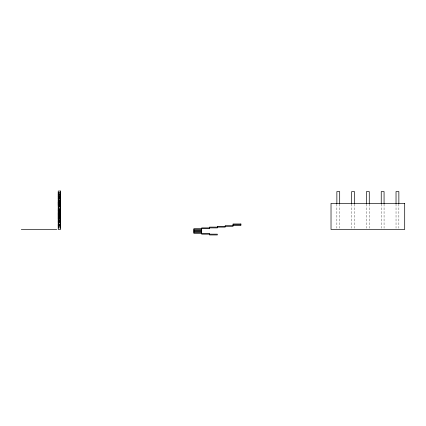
<?xml version="1.0" encoding="UTF-8"?>
<svg xmlns="http://www.w3.org/2000/svg" width="426" height="426" viewBox="0 0 426 426"><rect width="100%" height="100%" fill="white"/><g stroke="black" fill="none" stroke-linecap="round" stroke-linejoin="round"><path stroke-width="0.32" stroke-dasharray="2.13 1.6" d="M58.815 192.531L60.577 192.531M59.107 192.573L59.699 192.573M59.107 192.914L59.699 192.914M59.107 193.271L59.699 193.271M59.107 193.537L59.699 193.537M59.107 193.926L59.699 193.926M59.107 194.229L59.699 194.267M59.107 194.394L59.699 194.394M59.107 194.48L59.699 194.48M59.107 194.762L59.699 194.757M59.107 194.98L59.699 194.98M59.107 195.14L59.699 195.14M59.107 195.694L59.699 195.667M59.107 195.832L59.699 195.843M59.107 196.051L59.699 196.051M59.107 196.114L59.699 196.114M59.107 196.407L59.699 196.407M59.107 196.487L59.699 196.487M59.107 196.791L59.699 196.791M59.107 197.036L59.699 197.036M59.107 197.126L59.699 197.126M59.107 197.195L59.699 197.195M59.107 197.302L59.699 197.302M59.107 197.898L59.699 197.898M59.107 198.186L59.699 198.186M59.107 198.218L59.699 198.218M59.107 198.883L59.699 198.883M59.107 199.102L59.699 199.144M59.107 199.65L59.699 199.65M59.107 199.9L59.699 199.954M59.107 200.284L59.699 200.284M59.107 200.348L59.699 200.348M59.107 200.497L59.699 200.481M59.107 200.566L59.699 200.566M59.107 200.646L59.699 200.646M59.107 201.077L59.699 201.077M59.107 201.418L59.699 201.418M58.815 201.807L59.699 201.812M59.107 201.903L59.699 201.903M59.107 201.956L59.699 201.977M59.107 202.03L59.699 202.03M59.107 202.142L59.699 202.142M59.107 202.217L59.699 202.217M59.107 202.297L59.699 202.297M59.107 202.435L59.699 202.435M59.107 202.595L59.699 202.595M59.107 202.723L59.699 202.733M59.107 202.787L59.699 202.787M59.107 203.069L59.699 203.069M59.012 203.287L59.4 203.287M59.107 203.223L59.699 203.223M59.107 203.271L59.699 203.287M59.107 203.447L59.699 203.447M59.107 203.458L59.699 203.458M59.107 203.564L59.699 203.564M59.107 203.745L59.699 203.782M59.107 203.937L59.699 203.947M59.107 204.001L59.699 204.001M59.107 204.107L59.699 204.107M59.107 204.16L59.699 204.16M59.107 204.315L59.699 204.315M59.107 204.352L59.699 204.352M59.107 204.443L59.699 204.443M59.107 204.847L59.699 204.842M59.107 204.922L59.699 204.879M59.107 205.092L59.699 205.092M59.107 205.162L59.699 205.162M59.107 205.263L59.699 205.263M59.107 205.737L59.699 205.737M59.107 205.833L59.699 205.833M59.107 205.939L59.699 205.939M59.107 206.227L59.699 206.227M59.107 206.44L59.699 206.397M59.107 206.685L59.699 206.701M59.107 206.775L59.699 206.775M59.107 207.398L59.699 207.398M59.107 207.595L59.699 207.595M59.107 208.16L59.699 208.16M59.107 208.277L59.699 208.25M59.107 208.463L59.699 208.463M59.107 209.081L59.699 209.081M59.107 209.225L59.699 209.225M59.107 209.677L59.699 209.683M59.107 209.805L59.699 209.805M59.107 210.007L59.699 209.97M59.107 210.109L59.699 210.114M59.107 210.258L59.699 210.258M59.107 210.433L59.699 210.433M59.107 210.476L59.699 210.476M59.107 210.721L59.699 210.721M59.107 210.806L59.699 210.806M59.107 211.312L59.699 211.312M59.107 211.45L59.699 211.45M59.107 211.584L59.699 211.584M59.107 211.743L59.699 211.743M59.107 211.994L59.699 212.052M59.107 212.191L59.699 212.191M59.107 212.281L59.699 212.281M59.107 212.34L59.699 212.34M59.107 212.633L59.699 212.633M59.107 213.021L59.699 213.021M59.107 213.335L59.699 213.335M59.107 213.447L59.699 213.447M59.107 213.532L59.699 213.532M59.107 213.607L59.699 213.607M59.107 213.889L59.699 213.889M59.107 214.273L59.699 214.321M59.107 214.427L59.699 214.427M59.107 214.587L59.699 214.608M59.107 214.635L59.699 214.635M59.107 214.741L59.699 214.741M59.107 214.832L59.699 214.832M59.107 214.938L59.699 214.938M59.107 215.087L59.699 215.125M59.107 215.221L59.699 215.236M59.107 215.258L59.699 215.332L59.107 215.343M59.107 215.583L59.699 215.583M59.107 215.875L59.699 215.875M59.107 216.094L59.699 216.094M59.107 216.147L59.699 216.2M59.107 216.238L59.699 216.238M59.107 216.44L59.699 216.44M59.107 216.685L59.699 216.685M59.107 216.861L59.699 216.861M59.107 217.063L59.699 217.063M59.107 217.217L59.699 217.276M59.107 217.335L59.699 217.335M59.107 217.398L59.699 217.398M59.107 217.553L59.699 217.548M59.107 217.633L59.699 217.633M59.107 217.958L59.699 217.958M59.107 218.426L59.699 218.426M59.107 218.554L59.699 218.554M59.107 218.623L59.699 218.623M59.107 218.857L59.699 218.857M59.107 218.959L59.699 218.911M59.107 219.055L59.699 219.055M59.107 219.486L59.699 219.454M59.107 219.8L59.699 219.8M59.107 220.04L59.699 220.013M59.107 220.231L59.699 220.231M59.107 220.796L59.699 220.796M59.107 221.089L59.699 221.089M59.107 221.27L59.699 221.27M59.107 221.467L59.699 221.467M59.107 221.68L59.699 221.68M59.107 221.744L59.699 221.744M59.107 222.01L59.699 222.01M59.107 222.25L59.699 222.25M59.107 222.324L59.699 222.324M59.107 222.558L59.699 222.558M59.107 223.022L59.699 223.022M59.107 223.639L59.699 223.639M59.107 224.321L59.699 224.321M59.107 224.406L59.699 224.406M59.107 224.72L59.699 224.72M59.107 225.104L59.699 225.104M59.107 225.359L59.699 225.359M59.107 225.626L59.699 225.626M59.107 225.78L59.699 225.78M59.107 225.918L59.699 225.918M59.107 226.376L59.699 226.376M59.107 226.573L59.699 226.573M59.107 227.021L59.699 227.021L59.107 227.101M58.815 227.985L60.577 227.985M398.858 204.001L398.858 228.155M396.031 204.001L396.031 228.155M384.066 204.001L384.066 228.155M381.238 204.001L381.238 228.155M369.273 204.001L369.273 228.155M366.451 204.001L366.451 228.155M354.485 204.001L354.485 228.155M351.658 204.001L351.658 228.155M339.692 204.001L339.692 228.155M336.865 204.001L336.865 228.155M59.699 198.473L59.107 198.473L59.699 198.479M59.699 198.724L59.107 198.724L59.699 198.761M59.699 213.106L59.107 213.106L59.699 213.149M59.699 218.266L59.107 218.266L59.699 218.272M59.699 220.902L59.107 220.902L59.699 220.95M59.699 224.566L59.107 224.566L59.699 224.577"/><path stroke-width="0.64" d="M58.229 192.531L58.522 192.531M60.284 192.531L60.577 192.531M58.229 192.573L58.522 192.573M60.284 192.573L60.577 192.573M58.229 192.914L58.522 192.914M60.284 192.914L60.577 192.914M58.229 193.271L58.522 193.271M60.284 193.271L60.577 193.271M58.229 193.537L58.522 193.537M60.284 193.537L60.577 193.537M58.229 193.926L58.522 193.926M60.284 193.926L60.577 193.926M58.229 194.229L58.522 194.267M60.284 194.229L60.577 194.229M58.229 194.394L58.522 194.394M60.284 194.394L60.577 194.394M58.229 194.48L58.522 194.48M60.284 194.48L60.577 194.48M58.229 194.757L58.522 194.762M60.284 194.762L60.577 194.762M58.229 194.98L58.522 194.98M60.284 194.98L60.577 194.98M58.229 195.14L58.522 195.14M60.284 195.14L60.577 195.14M58.229 195.667L58.522 195.667M60.284 195.694L60.577 195.694M58.229 195.843L58.522 195.832M60.284 195.843L60.577 195.832M58.229 196.051L58.522 196.045M60.284 196.051L60.577 196.051M58.229 196.114L58.522 196.114M60.284 196.114L60.577 196.114M58.229 196.407L58.522 196.407M60.284 196.407L60.577 196.407M58.229 196.487L58.522 196.487M60.284 196.487L60.577 196.487M58.229 196.791L58.522 196.791M60.284 196.791L60.577 196.791M58.229 197.036L58.522 197.036M60.284 197.036L60.577 197.036M58.229 197.126L58.522 197.126M60.284 197.126L60.577 197.126M58.229 197.195L58.522 197.195M60.284 197.195L60.577 197.195M58.229 197.302L58.522 197.302M60.284 197.302L60.577 197.302M58.229 197.898L58.522 197.898M60.284 197.898L60.577 197.898M58.229 198.186L58.522 198.186M60.284 198.186L60.577 198.186M58.229 198.218L58.522 198.218M60.284 198.218L60.577 198.218M58.229 198.883L58.522 198.883M60.284 198.883L60.577 198.883M58.229 199.102L58.522 199.144M60.284 199.102L60.577 199.144M58.229 199.65L58.522 199.65M60.284 199.65L60.577 199.65M58.229 199.9L58.522 199.9M60.284 199.9L60.577 199.9M60.284 200.284L60.577 200.284M60.284 200.348L60.577 200.348M58.229 200.497L58.522 200.497M60.284 200.497L60.577 200.497M58.229 200.566L58.522 200.566M60.284 200.566L60.577 200.566M58.229 200.646L58.522 200.646M60.284 200.646L60.577 200.646M58.229 201.077L58.522 201.077M60.284 201.077L60.577 201.077M58.229 201.418L58.522 201.418M60.284 201.418L60.577 201.418M58.229 201.812L58.522 201.812M60.284 201.812L60.577 201.812M58.229 201.903L58.522 201.903M60.284 201.903L60.577 201.903M58.229 201.977L58.522 201.956M60.284 201.956L60.577 201.956M58.229 202.03L58.522 202.052M60.284 202.052L60.577 202.052M58.229 202.142L58.522 202.142M60.284 202.142L60.577 202.142M58.229 202.217L58.522 202.217M60.284 202.217L60.577 202.217M58.229 202.297L58.522 202.297M60.284 202.297L60.577 202.297M58.229 202.435L58.522 202.435M60.284 202.435L60.577 202.435M58.229 202.595L58.522 202.595M60.284 202.595L60.577 202.595M58.229 202.733L58.522 202.733M60.284 202.723L60.577 202.723M58.229 202.787L58.522 202.787M60.284 202.787L60.577 202.787M58.229 203.069L58.522 203.069M60.284 203.069L60.577 203.069M58.229 203.223L58.522 203.223M60.284 203.223L60.577 203.223M58.229 203.271L58.522 203.271M60.284 203.287L60.577 203.287M58.229 203.388L58.522 203.447M60.284 203.388L60.577 203.388M58.229 203.5L58.522 203.5M60.284 203.458L60.577 203.458M58.229 203.564L58.522 203.564M60.284 203.564L60.577 203.564M58.229 203.745L58.522 203.745M60.284 203.782L60.577 203.782M58.229 203.937L58.522 203.937M60.284 203.937L60.577 203.947M58.229 203.995L58.522 204.022M60.284 204.001L60.577 204.022M58.229 204.107L58.522 204.107M60.284 204.107L60.577 204.107M58.229 204.16L58.522 204.16M60.284 204.16L60.577 204.16M58.229 204.315L58.522 204.315M60.284 204.315L60.577 204.315M58.229 204.352L58.522 204.352M60.284 204.352L60.577 204.352M58.229 204.443L58.522 204.443M60.284 204.443L60.577 204.443M58.229 204.842L58.522 204.842M60.284 204.847L60.577 204.842M58.229 204.938L58.522 204.938M60.284 204.938L60.577 204.885M58.229 205.092L58.522 205.092M60.284 205.092L60.577 205.092M58.229 205.162L58.522 205.162M60.284 205.162L60.577 205.162M58.229 205.263L58.522 205.263M60.284 205.263L60.577 205.263M58.229 205.737L58.522 205.737M60.284 205.737L60.577 205.737M58.229 205.833L58.522 205.833M60.284 205.833L60.577 205.833M58.229 205.939L58.522 205.939M60.284 205.939L60.577 205.939M58.229 206.227L58.522 206.227M60.284 206.227L60.577 206.227M58.229 206.381L58.522 206.44M60.284 206.44L60.577 206.397M60.284 206.701L60.577 206.727L60.284 206.775M58.229 207.398L58.522 207.398M60.284 207.398L60.577 207.398M58.229 207.595L58.522 207.595M60.284 207.595L60.577 207.595M58.229 208.16L58.522 208.16M60.284 208.16L60.577 208.16M58.229 208.25L58.522 208.277M60.284 208.25L60.577 208.277M58.229 208.463L58.522 208.463M60.284 208.5L60.577 208.463M58.229 209.081L58.522 209.097M60.284 209.081L60.577 209.097M58.229 209.225L58.522 209.225M60.284 209.225L60.577 209.225M58.229 209.683L58.522 209.677M60.284 209.677L60.577 209.677M58.229 209.805L58.522 209.805M60.284 209.805L60.577 209.805M58.229 210.007L58.522 210.007M60.284 210.007L60.577 210.007M58.229 210.109L58.522 210.114M60.284 210.114L60.577 210.114M58.229 210.258L58.522 210.258M60.284 210.258L60.577 210.258M58.229 210.433L58.522 210.433M60.284 210.433L60.577 210.433M58.229 210.476L58.522 210.476M60.284 210.476L60.577 210.476M58.229 210.721L58.522 210.641M60.284 210.641L60.577 210.641M58.229 210.801L58.522 210.806M60.284 210.806L60.577 210.806M58.229 211.312L58.522 211.312M60.284 211.312L60.577 211.312M58.229 211.45L58.522 211.45M60.284 211.45L60.577 211.45M58.229 211.584L58.522 211.584M60.284 211.584L60.577 211.584M58.229 211.743L58.522 211.743M60.284 211.743L60.577 211.743M58.229 211.994L58.522 211.994M60.284 211.994L60.577 211.994M58.229 212.191L58.522 212.191M60.284 212.191L60.577 212.191M58.229 212.281L58.522 212.281M60.284 212.281L60.577 212.281M58.229 212.34L58.522 212.34M60.284 212.34L60.577 212.34M58.229 212.633L58.522 212.633M60.284 212.633L60.577 212.633M58.229 213.021L58.522 213.021M60.284 213.021L60.577 213.021M58.229 213.091L58.522 213.106L58.229 213.149M60.284 213.085L60.577 213.091M60.284 213.149L60.577 213.149M58.229 213.335L58.522 213.335M60.284 213.335L60.577 213.335M58.229 213.447L58.522 213.421M60.284 213.421L60.577 213.437M58.229 213.532L58.522 213.532M60.284 213.532L60.577 213.532M58.229 213.607L58.522 213.607M60.284 213.607L60.577 213.607M58.229 213.889L58.522 213.889M60.284 213.889L60.577 213.889M58.229 214.321L58.522 214.273M60.284 214.273L60.577 214.273M58.229 214.427L58.522 214.427M60.284 214.427L60.577 214.427M58.229 214.608L58.522 214.587M60.284 214.587L60.577 214.587M58.229 214.635L58.522 214.635M60.284 214.635L60.577 214.635M58.229 214.789L58.522 214.789M60.284 214.741L60.577 214.789M58.229 214.832L58.522 214.832M60.284 214.832L60.577 214.832M58.229 214.938L58.522 214.96M60.284 214.938L60.577 214.938M58.229 215.125L58.522 215.125M60.284 215.125L60.577 215.087M58.229 215.221L58.522 215.221M60.577 215.236L60.284 215.343M58.229 215.258L58.522 215.332L58.229 215.343M58.229 215.583L58.522 215.583M60.284 215.583L60.577 215.583M58.229 215.875L58.522 215.875M60.284 215.875L60.577 215.875M58.229 216.094L58.522 216.094M60.284 216.094L60.577 216.094M58.229 216.147L58.522 216.2M60.284 216.147L60.577 216.147M58.229 216.238L58.522 216.238M60.284 216.238L60.577 216.238M58.229 216.44L58.522 216.44M60.284 216.44L60.577 216.44M58.229 216.712L58.522 216.712M60.284 216.685L60.577 216.685M58.229 216.861L58.522 216.861M60.284 216.861L60.577 216.861M58.229 217.063L58.522 217.063M60.284 217.063L60.577 217.063M58.229 217.26L58.522 217.217M60.284 217.276L60.577 217.276M58.229 217.335L58.522 217.335M60.284 217.335L60.577 217.335M58.229 217.398L58.522 217.398M60.284 217.398L60.577 217.398M58.229 217.553L58.522 217.553M60.284 217.548L60.577 217.553M58.229 217.633L58.522 217.633M60.284 217.633L60.577 217.633M58.229 217.958L58.522 217.958M60.284 217.958L60.577 217.958M58.229 218.426L58.522 218.426M60.284 218.426L60.577 218.426M58.229 218.554L58.522 218.554M60.284 218.554L60.577 218.554M58.229 218.623L58.522 218.623M60.284 218.623L60.577 218.623M58.229 218.857L58.522 218.857M60.284 218.857L60.577 218.857M58.229 218.959L58.522 218.911M60.284 218.9L60.577 218.911M58.229 219.055L58.522 219.055M60.284 219.055L60.577 219.055M58.229 219.486L58.522 219.454M60.284 219.486L60.577 219.486M58.229 219.8L58.522 219.8M60.284 219.8L60.577 219.8M58.229 220.013L58.522 220.04M60.284 220.013L60.577 220.013M58.229 220.231L58.522 220.231M60.284 220.231L60.577 220.231M58.229 220.796L58.522 220.796M60.284 220.796L60.577 220.796M58.229 221.089L58.522 221.089M60.284 221.089L60.577 221.089M58.229 221.27L58.522 221.27M60.284 221.27L60.577 221.27M58.229 221.467L58.522 221.467M60.284 221.467L60.577 221.467M58.229 221.68L58.522 221.68M60.284 221.68L60.577 221.68M58.229 221.744L58.522 221.744M60.284 221.744L60.577 221.744M58.229 222.01L58.522 222.01M60.284 222.01L60.577 222.01M58.229 222.25L58.522 222.25M60.284 222.25L60.577 222.25M58.229 222.324L58.522 222.324M60.284 222.324L60.577 222.324M58.229 222.558L58.522 222.558M60.284 222.558L60.577 222.558M58.229 223.022L58.522 223.022M60.284 223.022L60.577 223.022M58.229 223.639L58.522 223.639M60.284 223.639L60.577 223.639M58.229 224.321L58.522 224.321M60.284 224.321L60.577 224.321M58.229 224.406L58.522 224.406M60.284 224.406L60.577 224.406M58.229 224.72L58.522 224.72M60.284 224.72L60.577 224.72M233.043 224.758L240.882 224.758M58.229 225.104L58.522 225.104M60.284 225.157L60.577 225.157M58.229 225.359L58.522 225.359M60.284 225.359L60.577 225.359M58.229 225.626L58.522 225.626M60.284 225.626L60.577 225.626M58.229 225.78L58.522 225.78M60.284 225.732L60.577 225.78M58.229 225.908L58.522 225.918M60.284 225.908L60.577 225.918M58.229 226.376L58.522 226.376M60.284 226.376L60.577 226.376M58.229 226.573L58.522 226.531M60.284 226.536L60.577 226.573M60.284 227.021L60.577 227.021L60.284 227.117M58.229 227.974L58.522 227.985M60.284 227.985L60.577 227.985M21.3 229.465L56.754 229.465M193.846 229.465L201.684 229.465M193.846 230.248L201.684 230.248M193.846 231.03L201.684 231.03M193.846 231.813L201.684 231.813M193.846 232.596L201.684 232.596M398.858 203.548L398.858 191.588L396.031 191.588L396.031 203.548M384.066 203.548L384.066 191.588L381.238 191.588L381.238 203.548M369.273 203.548L369.273 191.588L366.451 191.588L366.451 203.548M354.485 203.548L354.485 191.588L351.658 191.588L351.658 203.548M339.692 203.548L339.692 191.588L336.865 191.588L336.865 203.548M60.577 191.05L58.229 191.05L58.229 229.465L60.577 229.465L60.577 191.05M58.522 198.473L58.229 198.473L58.522 198.479M60.577 198.473L60.284 198.473L60.577 198.479M58.522 198.724L58.229 198.724L58.522 198.761M60.577 198.724L60.284 198.724L60.577 198.761M58.522 200.332L58.229 200.332L58.522 200.348M404.7 203.351L331.023 203.351L331.023 229.465L404.7 229.465L404.7 203.351M58.522 206.727L58.229 206.727L58.522 206.775M58.522 218.266L58.229 218.266L58.522 218.272M60.577 218.266L60.284 218.266L60.577 218.272M58.522 220.902L58.229 220.902L58.522 220.95M60.577 220.902L60.284 220.902L60.577 220.95M240.882 223.975L233.043 223.975L233.043 226.328L217.366 226.328L217.366 227.894L201.684 227.894L201.684 234.167L217.366 234.167L217.366 234.95L209.523 234.95L209.523 233.384L193.846 233.384L193.846 228.677L209.523 228.677L209.523 227.111L225.205 227.111L225.205 225.54L240.882 225.54L240.882 223.975M58.522 224.566L58.229 224.566L58.522 224.577M60.577 224.566L60.284 224.566L60.577 224.577M58.522 227.021L58.229 227.021L58.522 227.074"/></g></svg>
